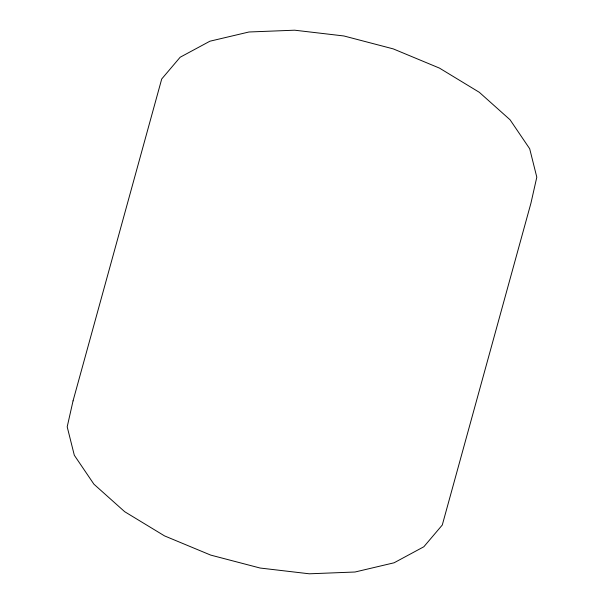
<?xml version="1.0" encoding="UTF-8"?>
<svg xmlns="http://www.w3.org/2000/svg" width="604" height="604" viewBox="0 0 604 604"><rect width="100%" height="100%" fill="white"/><g stroke="black" fill="none" stroke-linecap="round" stroke-linejoin="round"><path stroke-width="0.91" d="M73.054 400.86L67.195 426.832L74.315 455.257L93.937 484.212L124.711 511.716L164.545 535.899L210.728 555.106L260.105 568.032L309.323 573.8L355.016 572.011L394.08 562.792L423.842 546.763L442.279 525.027L530.946 203.14L536.805 177.168L529.685 148.743L510.063 119.788L479.289 92.284L439.455 68.101L393.272 48.894L343.895 35.968L294.677 30.2L248.984 31.989L209.92 41.208L180.158 57.237L161.721 78.973L73.054 400.86"/></g></svg>
